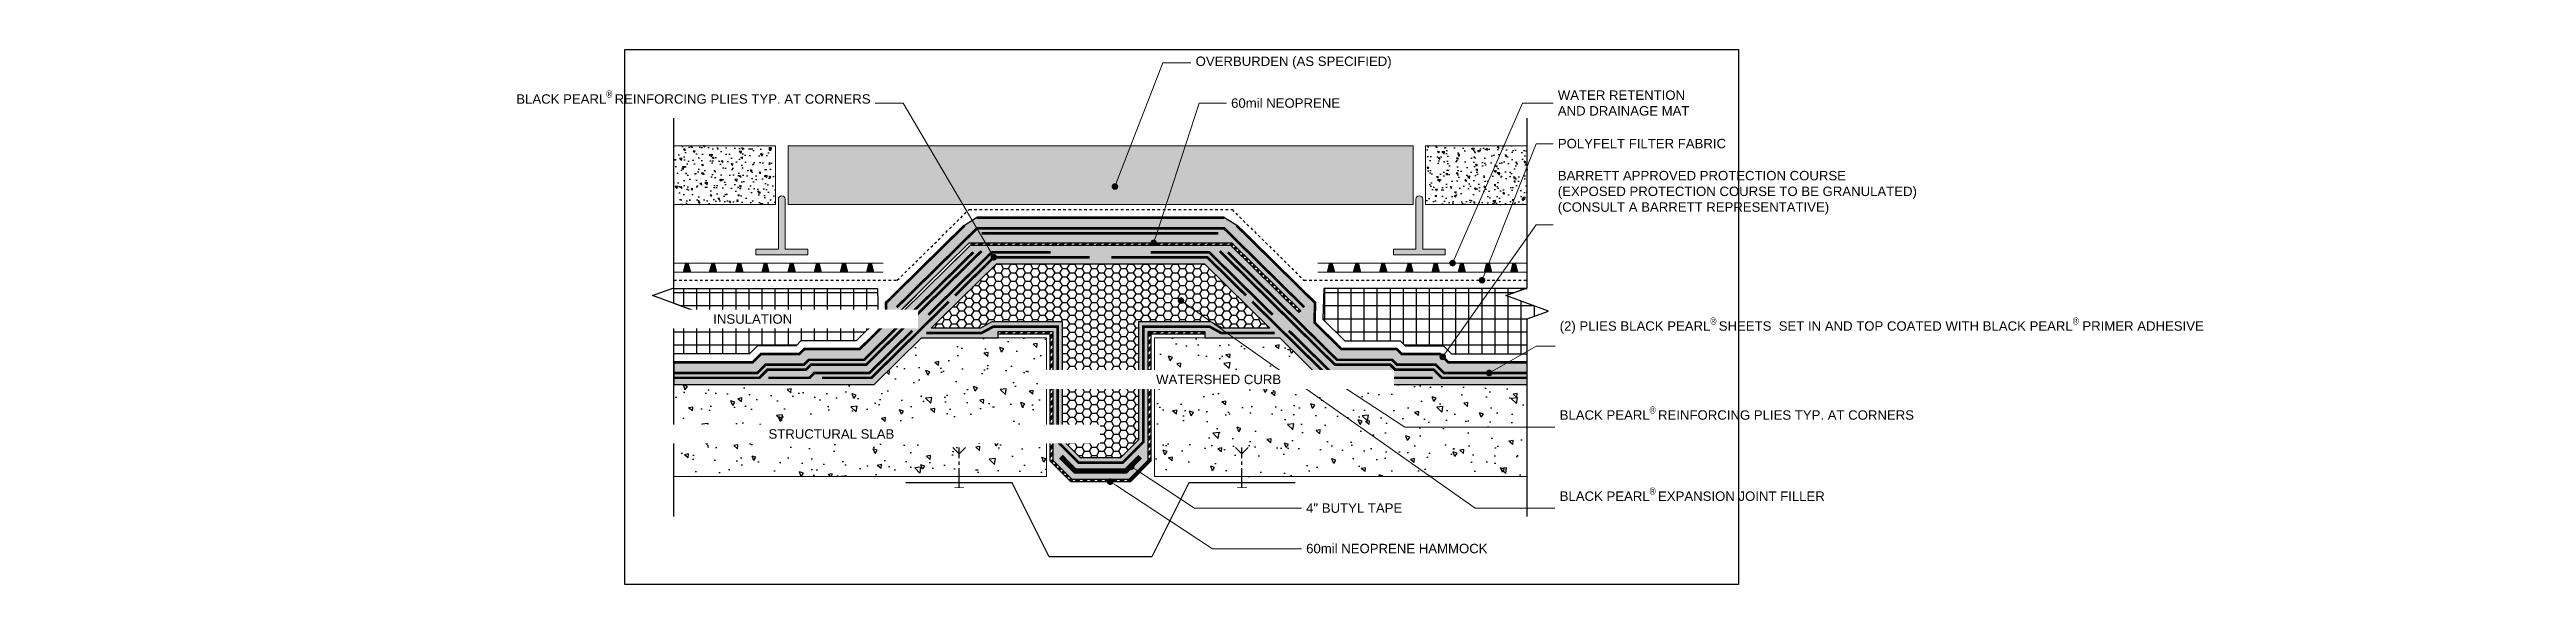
# Model space of a CAD drawing. Header units: inches. Extents: x 549.8 to 644.4, y 59.5 to 79.9.
import ezdxf
from ezdxf import colors
from ezdxf.entities.mleader import LeaderData, LeaderLine
from ezdxf.math import Vec2, Vec3

# ---------------------------------------------------------------- set-up
doc = ezdxf.new("R2010")
doc.units = ezdxf.units.IN
doc.header["$MEASUREMENT"] = 0
for name, pattern in [('CENTER2', [1.125, 0.75, -0.125, 0.125, -0.125]), ('Dash', [0.25, 0.125, -0.125]), ('Dashed - Dense', [0.8, 0.5, -0.3])]:
    doc.linetypes.add(name, pattern=pattern)
doc.layers.get('Defpoints').update_dxf_attribs({"color": 103})
for name, color, linetype in [('BP Butyl Tape', 42, 'Continuous'), ('BP Insulation Border', 8, 'Continuous'), ('BP Insulation Foam', 9, 'Continuous'), ('Neoprene membrane', 9, 'Continuous')]:
    doc.layers.add(name, color=color, linetype=linetype)
for name, color, linetype, lineweight in [('BP Drainage Mat', 191, 'Continuous', 0), ('BP Others', 190, 'Continuous', 0), ('BP Primer', 2, 'Continuous', 0), ('BP Text', 20, 'Continuous', 0), ('RAM Black Pearl Sheet', 165, 'Continuous', 0)]:
    doc.layers.add(name, color=color, linetype=linetype, lineweight=lineweight)
doc.layers.add('Protection Course', color=99, linetype='Dashed - Dense', lineweight=0, true_color=0x216123)
doc.styles.get("Standard").update_dxf_attribs({"font": 'ARIALN.TTF'})
pattern_1 = [(0, (-1577.9753, 16.66587), (0, 0.5), []), (90, (-1577.9753, 16.66587), (-0.5, 3e-17), [])]
pattern_2 = [(45, (0, 0), (0.28284271, 0), [0.4]), (45, (0.06, 0), (0.28284271, 0), [0.4]), (45, (0.12, 0), (0.28284271, 0), [0.4])]
pattern_3 = [(140, (-1577.9753, 16.6659), (0.1568803, 1.7931505), [0.1875, -2.0625]), (85, (-1577.9753, 16.6659), (-1.8804803, -0.3468783), [0.15, -1.65]), (190.45144, (-1577.9622, 16.8153), (-1.7236, 1.4462721), [0.1593505, -1.7528553]), (136.1842, (-1578.4753, 16.6659), (0.4137982, 2.6681033), [0.28125, -3.09375]), (186.63564, (-1578.4408, 16.8882), (-2.4352965, 2.336655), [0.239026, -2.6292844]), (81.18416, (-1578.4753, 16.666), (-2.4352965, 2.336655), [0.225, -2.475]), (111, (-1578.3503, 16.9159), (1.0065472, 1.4922676), [0.1875, -2.0625]), (56, (-1578.3503, 16.9159), (-1.8128751, 0.6082883), [0.15, -1.65]), (161.451445, (-1578.2664, 17.0402), (-0.8063279, 2.100556), [0.1593505, -1.7528553]), (127.5, (-1577.9753, 16.66587), (-0.83223463, 0.03039964), [0, -1.63, 0, -1.675, 0, -1.65625]), (97.5, (-1577.9753, 16.6659), (-0.98602928, 0.65767384), [0, -0.955, 0, -1.5925, 0, -0.63125]), (57.5, (-1577.9753, 16.1084), (0.05638718, 1.3345561), [0, -0.625, 0, -1.95, 0, -2.5875]), (47.5, (-1577.9753, 15.8584), (-0.25026246, 1.4579654), [0, -0.8125, 0, -1.295, 0, -1.8375])]
pattern_4 = [(140, (-1577.9753, 17.1251), (0.06275213, 0.71726018), [0.075, -0.825]), (85, (-1577.9753, 17.1251), (-0.75219213, -0.13875133), [0.06, -0.66]), (190.451444, (-1577.9701, 17.18486), (-0.68944, 0.57850885), [0.0637402, -0.7011421]), (136.1842, (-1578.1753, 17.1251), (0.16551928, 1.06724133), [0.1125, -1.2375]), (186.635635, (-1578.1615, 17.214), (-0.9741186, 0.93466195), [0.09561034, -1.05171376]), (81.184164, (-1578.1753, 17.1251), (-0.9741186, 0.93466195), [0.09, -0.99]), (111, (-1578.1253, 17.2251), (0.40261889, 0.59690705), [0.075, -0.825]), (56, (-1578.1253, 17.2251), (-0.72515005, 0.24331533), [0.06, -0.66]), (161.451445, (-1578.0918, 17.2748), (-0.32253115, 0.84022238), [0.0637402, -0.7011421]), (127.5, (-1577.97532, 17.1251), (-0.332893854, 0.012159855), [0, -0.652, 0, -0.67, 0, -0.6625]), (97.5, (-1577.97532, 17.1251), (-0.39441171, 0.26306954), [0, -0.382, 0, -0.637, 0, -0.2525]), (57.5, (-1577.97532, 16.9021), (0.022554872, 0.533822436), [0, -0.25, 0, -0.78, 0, -1.035]), (47.5, (-1577.9753, 16.8021), (-0.10010498, 0.58318617), [0, -0.325, 0, -0.518, 0, -0.735])]

# ---------------------------------------------------------------- blocks, each defined once
blk = doc.blocks.new('*U8')
at = {"layer": 'BP Drainage Mat'}
h = blk.add_hatch(color=256, dxfattribs=at)
h.dxf.hatch_style = 1
h.paths.add_polyline_path([(0.5, 0.343), (0.553, 0.343), (0.645, 0), (0.5, 0), (0.355, 0), (0.447, 0.343)])
at = {"layer": 'BP Drainage Mat', "linetype": 'Continuous'}
for points in [[(1, 0.343), (0, 0.343)], [(1, 0), (0, 0)]]:
    blk.add_lwpolyline(points, dxfattribs=at)
blk.add_lwpolyline([(0.5, 0.343), (0.553, 0.343), (0.645, 0), (0.5, 0), (0.355, 0), (0.447, 0.343)], close=True, dxfattribs=at)
blk = doc.blocks.new('*U9')
at = {"layer": 'BP Drainage Mat', "color": 0, "linetype": 'ByBlock', "lineweight": -2, "transparency": 16777216}
for p in [(573.649, 71.446), (574.649, 71.446), (575.649, 71.446), (576.649, 71.446), (577.649, 71.446), (578.649, 71.446), (579.649, 71.446), (580.649, 71.446)]:
    blk.add_blockref('*U8', p, dxfattribs=at)
blk = doc.blocks.new('*U10')
at = {"layer": 'BP Drainage Mat'}
h = blk.add_hatch(color=256, dxfattribs=at)
h.dxf.hatch_style = 1
h.paths.add_polyline_path([(0.5, 0.343), (0.553, 0.343), (0.645, 0), (0.5, 0), (0.355, 0), (0.447, 0.343)])
at = {"layer": 'BP Drainage Mat', "linetype": 'Continuous'}
for points in [[(1, 0.343), (0, 0.343)], [(1, 0), (0, 0)]]:
    blk.add_lwpolyline(points, dxfattribs=at)
blk.add_lwpolyline([(0.5, 0.343), (0.553, 0.343), (0.645, 0), (0.5, 0), (0.355, 0), (0.447, 0.343)], close=True, dxfattribs=at)
blk = doc.blocks.new('*U11')
at = {"layer": 'BP Drainage Mat', "color": 0, "linetype": 'ByBlock', "lineweight": -2, "transparency": 16777216}
for p in [(598.253, 71.446), (599.253, 71.446), (600.253, 71.446), (601.253, 71.446), (602.253, 71.446), (603.253, 71.446), (604.253, 71.446), (605.253, 71.446)]:
    blk.add_blockref('*U10', p, dxfattribs=at)
blk = doc.blocks.new('_Dot')
at = {"color": 0, "linetype": 'ByBlock', "lineweight": -2}
blk.add_line((-0.5, 0), (-1, 0), dxfattribs=at)
at = {"color": 0, "linetype": 'ByBlock', "const_width": 0.5}
blk.add_lwpolyline([(-0.25, 0, 1), (0.25, 0, 1)], format="xyb", close=True, dxfattribs=at)

msp = doc.modelspace()

# ---------------------------------------------------------------- hatches: boundary and pattern name
at = {"layer": 'BP Insulation Foam'}
h = msp.add_hatch(dxfattribs=at)
h.set_pattern_fill('HONEY', color=256, scale=1.5)
h.set_pattern_definition([(0, (-1577.97532, 112.66587), (0.28125, 0.162379763), [0.1875, -0.375]), (120, (-1577.97532, 112.66587), (-0.28125, 0.162379763), [0.1875, -0.375]), (60, (-1577.97532, 112.66587), (6e-17, 0.324759526), [-0.375, 0.1875])])
h.paths.add_polyline_path([(593.926, 71.761), (585.977, 71.761), (583.837, 69.654), (583.486, 69.309), (585.362, 69.309), (585.799, 69.546), (588.502, 69.546), (588.502, 65.041), (589.189, 64.353), (590.714, 64.353), (591.401, 65.041), (591.401, 69.546), (594.17, 69.546), (594.608, 69.309), (596.416, 69.309)])
h = msp.add_hatch(dxfattribs=at)
h.set_pattern_fill('NET', color=256, scale=4)
h.set_pattern_definition(pattern_1)
h.paths.add_polyline_path([(581.425, 70.821), (573.649, 70.821), (573.649, 70.249), (574.463, 69.952), (573.649, 69.656), (573.649, 68.317), (576.537, 68.317), (576.85, 68.629), (578.319, 68.629), (578.506, 68.817), (580.619, 68.817), (581.459, 69.643)])
h = msp.add_hatch(dxfattribs=at)
h.set_pattern_fill('NET', color=256, scale=4)
h.set_pattern_definition(pattern_1)
h.paths.add_polyline_path([(607.068, 69.952), (605.439, 70.545), (606.197, 70.821), (598.478, 70.821), (598.444, 69.643), (599.283, 68.817), (601.396, 68.817), (601.584, 68.629), (603.053, 68.629), (603.365, 68.317), (606.253, 68.317), (606.253, 69.656)])
at = {"layer": 'BP Others', "linetype": 'Continuous', "lineweight": -2}
h = msp.add_hatch(dxfattribs=at)
h.set_pattern_fill('AR-CONC', color=256, scale=0.1, angle=90, style=0)
h.set_pattern_definition(pattern_4)
h.paths.add_polyline_path([(573.649, 76.272), (577.534, 76.272), (577.534, 74.022), (573.649, 74.022)])
h = msp.add_hatch(dxfattribs=at)
h.set_pattern_fill('AR-CONC', color=256, scale=0.1, angle=90, style=0)
h.set_pattern_definition(pattern_4)
h.paths.add_polyline_path([(578.014, 74.022), (601.889, 74.022), (601.889, 76.272), (578.014, 76.272)])
h = msp.add_hatch(dxfattribs=at)
h.set_pattern_fill('AR-CONC', color=256, scale=0.1, angle=90, style=0)
h.set_pattern_definition(pattern_4)
h.paths.add_polyline_path([(606.253, 76.272), (602.369, 76.272), (602.369, 74.022), (606.253, 74.022)])
at = {"layer": 'BP Others'}
h = msp.add_hatch(color=256, dxfattribs=at)
h.dxf.hatch_style = 1
h.paths.add_polyline_path([(577.905, 74.224, 1), (577.643, 74.224), (577.643, 72.326), (576.783, 72.326), (576.783, 72.102), (578.765, 72.102), (578.765, 72.326), (577.905, 72.326)])
h = msp.add_hatch(color=256, dxfattribs=at)
h.dxf.hatch_style = 1
h.paths.add_polyline_path([(602.26, 74.224, 1), (601.998, 74.224), (601.998, 72.326), (601.138, 72.326), (601.138, 72.102), (603.12, 72.102), (603.12, 72.326), (602.26, 72.326)])
at = {"layer": 'BP Others', "linetype": 'Continuous', "lineweight": -2}
h = msp.add_hatch(dxfattribs=at)
h.set_pattern_fill('AR-CONC', color=256, scale=0.25, angle=90, style=0)
h.set_pattern_definition(pattern_3)
h.paths.add_polyline_path([(583.105, 68.934), (587.889, 68.934), (587.889, 63.636), (573.649, 63.636), (573.649, 67.156), (581.3, 67.156)])
h = msp.add_hatch(dxfattribs=at)
h.set_pattern_fill('AR-CONC', color=256, scale=0.25, angle=90, style=0)
h.set_pattern_definition(pattern_3)
h.paths.add_polyline_path([(596.797, 68.934), (592.013, 68.934), (592.013, 63.636), (606.253, 63.636), (606.253, 67.156), (598.603, 67.156)])
at = {"layer": 'BP Primer'}
h = msp.add_hatch(dxfattribs=at)
h.set_pattern_fill('WOOD6', color=6, scale=0.2, pattern_type=2)
h.set_pattern_definition([(216.8699, (-1577.89532, 76.865868), (0.5999999836, 0.40000002465), [0.1, -0.9]), (206.5651, (-1577.77532, 76.80587), (-0.1999998316, -0.200000262), [0.2236068, -0.2236068]), (198.4349, (-1577.77532, 76.70587), (-0.400000087, -0.1999996806), [0.1264912, -0.5059644])])
h.paths.add_polyline_path([(583.105, 68.934), (586.034, 68.934), (586.034, 69.171), (588.127, 69.171), (588.127, 64.267), (588.853, 63.541), (591.05, 63.541), (591.776, 64.267), (591.776, 69.171), (593.935, 69.171), (593.935, 68.934), (596.797, 68.934), (598.603, 67.156), (606.253, 67.156), (606.253, 68.004), (603.236, 68.004), (602.923, 68.317), (601.454, 68.317), (601.267, 68.504), (599.155, 68.504), (598.125, 69.519), (598.149, 70.27), (595.154, 73.219), (594.686, 73.522), (585.217, 73.522), (584.749, 73.219), (581.753, 70.27), (581.775, 69.516), (580.748, 68.504), (578.636, 68.504), (578.448, 68.317), (576.979, 68.317), (576.667, 68.004), (573.649, 68.004), (573.649, 67.156), (581.3, 67.156)])
h.paths.add_polyline_path([(582.301, 69.969), (584.933, 72.561), (594.97, 72.561), (597.601, 69.97), (597.527, 69.896), (594.927, 72.456), (584.976, 72.456), (582.376, 69.896)], flags=16)
h.paths.add_polyline_path([(583.486, 69.309), (585.977, 71.761), (593.926, 71.761), (596.416, 69.309), (594.608, 69.309), (594.17, 69.546), (591.401, 69.546), (591.401, 65.041), (590.714, 64.353), (589.189, 64.353), (588.502, 65.041), (588.502, 69.546), (585.799, 69.546), (585.362, 69.309)], flags=16)
at = {"layer": 'Neoprene membrane'}
h = msp.add_hatch(dxfattribs=at)
h.set_pattern_fill('GOST_GROUND', color=256, scale=0.02)
h.set_pattern_definition(pattern_2)
h.paths.add_polyline_path([(594.97, 72.561), (584.933, 72.561), (582.301, 69.969), (582.376, 69.896), (584.976, 72.456), (594.927, 72.456), (597.527, 69.896), (597.601, 69.97)])
h = msp.add_hatch(dxfattribs=at)
h.set_pattern_fill('GOST_GROUND', color=256, scale=0.02)
h.set_pattern_definition(pattern_2)
h.paths.add_polyline_path([(588.127, 69.171), (586.034, 69.171), (586.034, 69.071), (588.027, 69.071), (588.027, 64.225), (588.811, 63.441), (591.092, 63.441), (591.876, 64.225), (591.876, 69.071), (593.935, 69.071), (593.935, 69.171), (591.776, 69.171), (591.776, 64.267), (591.05, 63.541), (588.853, 63.541), (588.127, 64.267)])

# ---------------------------------------------------------------- linework, layer by layer
at = {"linetype": 'Continuous'}
for points in [[(573.649, 62.115), (573.649, 69.656), (574.463, 69.952), (572.835, 70.545), (573.649, 70.841), (573.649, 77.323)], [(606.253, 62.115), (606.253, 69.656), (607.068, 69.952), (605.439, 70.545), (606.253, 70.841), (606.253, 77.323)]]:
    msp.add_lwpolyline(points, dxfattribs=at)
at = {"linetype": 'Dash', "ltscale": 0.5}
msp.add_lwpolyline([(573.649, 71.133), (582.185, 71.133), (584.928, 73.834), (594.975, 73.834), (597.718, 71.133), (606.253, 71.133)], dxfattribs=at)
at = {"layer": 'BP Butyl Tape', "const_width": 0.2}
msp.add_lwpolyline([(591.463, 64.396), (590.921, 63.853), (588.982, 63.853), (588.439, 64.396)], dxfattribs=at)
at = {"layer": 'BP Drainage Mat'}
for p, q in [((573.649, 71.446), (580.649, 71.446)), ((598.253, 71.446), (605.253, 71.446))]:
    msp.add_line(p, q, dxfattribs=at)
at = {"layer": 'BP Insulation Border'}
for p, q in [((589.109, 64.161), (588.609, 64.661)), ((591.293, 64.661), (590.793, 64.161)), ((590.793, 64.161), (589.109, 64.161))]:
    msp.add_line(p, q, dxfattribs=at)
msp.add_lwpolyline([(583.837, 69.654), (585.977, 71.761), (593.926, 71.761), (596.416, 69.309), (594.608, 69.309), (594.17, 69.546), (591.401, 69.546), (591.401, 65.041), (590.714, 64.353), (589.189, 64.353), (588.502, 65.041), (588.502, 69.546), (585.799, 69.546), (585.362, 69.309), (583.486, 69.309), (585.977, 71.761), (593.926, 71.761), (593.926, 71.761)], dxfattribs=at)
for points in [[(573.649, 70.821), (581.425, 70.821), (581.459, 69.643), (580.619, 68.817), (578.506, 68.817), (578.319, 68.629), (576.85, 68.629), (576.537, 68.317), (573.649, 68.317), (573.649, 69.656), (574.463, 69.952), (573.649, 70.249)], [(606.253, 70.821), (598.478, 70.821), (598.444, 69.643), (599.283, 68.817), (601.396, 68.817), (601.584, 68.629), (603.053, 68.629), (603.365, 68.317), (606.253, 68.317), (606.253, 69.656), (607.068, 69.952), (605.439, 70.545), (606.197, 70.821)]]:
    msp.add_lwpolyline(points, close=True, dxfattribs=at)
at = {"layer": 'BP Others'}
for p, q in [((577.534, 76.272), (573.649, 76.272)), ((577.534, 74.022), (577.534, 76.272)), ((601.889, 74.022), (601.889, 76.272)), ((602.369, 74.022), (602.369, 76.272)), ((602.369, 76.272), (606.253, 76.272)), ((577.534, 74.022), (573.649, 74.022)), ((577.643, 74.224), (577.643, 72.326)), ((577.905, 72.326), (577.905, 74.224)), ((601.998, 72.326), (601.998, 74.224)), ((602.26, 74.224), (602.26, 72.326)), ((602.369, 74.022), (606.253, 74.022)), ((577.643, 72.326), (576.783, 72.326)), ((576.783, 72.326), (576.783, 72.102)), ((576.783, 72.102), (578.765, 72.102)), ((578.765, 72.326), (577.905, 72.326)), ((578.765, 72.102), (578.765, 72.326)), ((601.138, 72.102), (601.138, 72.326)), ((601.138, 72.326), (601.998, 72.326)), ((603.12, 72.102), (601.138, 72.102)), ((602.26, 72.326), (603.12, 72.326)), ((603.12, 72.326), (603.12, 72.102))]:
    msp.add_line(p, q, dxfattribs=at)
msp.add_lwpolyline([(578.014, 74.022), (601.889, 74.022), (601.889, 76.272), (578.014, 76.272)], close=True, dxfattribs=at)
for points in [[(573.649, 67.156), (581.3, 67.156), (583.105, 68.934), (587.889, 68.934), (587.889, 63.636), (573.649, 63.636)], [(606.253, 67.156), (598.603, 67.156), (596.797, 68.934), (592.013, 68.934), (592.013, 63.636), (606.253, 63.636)]]:
    msp.add_lwpolyline(points, dxfattribs=at)
for centre in [(577.774, 74.224), (602.129, 74.224)]:
    msp.add_arc(centre, 0.131, 0, 180, dxfattribs=at)
at = {"layer": 'BP Primer'}
msp.add_lwpolyline([(577.257, 67.719), (578.696, 67.719), (578.884, 67.906), (580.993, 67.906), (582.54, 69.43)], dxfattribs=at)
at = {"layer": 'Defpoints', "ltscale": 0.375}
for p, q in [((584.306, 64.746), (584.549, 64.504)), ((584.791, 64.746), (584.549, 64.504)), ((595.112, 64.746), (595.354, 64.504)), ((595.597, 64.746), (595.354, 64.504))]:
    msp.add_line(p, q, dxfattribs=at)
at = {"layer": 'Defpoints', "linetype": 'CENTER2'}
for p, q in [((584.549, 63.212), (584.549, 64.746)), ((595.354, 63.212), (595.354, 64.746))]:
    msp.add_line(p, q, dxfattribs=at)
at = {"layer": 'Defpoints'}
for points in [[(573.649, 67.156), (581.3, 67.156), (583.105, 68.934), (586.034, 68.934), (586.034, 69.171), (588.127, 69.171), (588.127, 64.267), (588.853, 63.541), (591.05, 63.541), (591.776, 64.267), (591.776, 69.171), (593.935, 69.171), (593.935, 68.934), (596.797, 68.934), (598.603, 67.156), (606.253, 67.156), (606.253, 68.004), (603.236, 68.004), (602.923, 68.317), (601.454, 68.317), (601.267, 68.504), (599.155, 68.504), (598.125, 69.519), (598.149, 70.27), (595.154, 73.219), (594.686, 73.522), (585.217, 73.522), (584.749, 73.219), (581.753, 70.27), (581.775, 69.516), (580.748, 68.504), (578.636, 68.504), (578.448, 68.317), (576.979, 68.317), (576.667, 68.004), (573.649, 68.004), (573.649, 67.156), (573.649, 67.156)], [(597.385, 63.396), (593.324, 63.396), (591.91, 60.568), (587.993, 60.568), (586.579, 63.396), (582.518, 63.396)]]:
    msp.add_lwpolyline(points, dxfattribs=at)
at = {"layer": 'Defpoints', "const_width": 0.0312}
for points in [[(584.736, 63.212), (584.361, 63.212)], [(595.167, 63.212), (595.542, 63.212)]]:
    msp.add_lwpolyline(points, dxfattribs=at)
at = {"layer": 'Neoprene membrane', "color": 18, "true_color": 0x000000}
for points in [[(582.301, 69.969), (584.933, 72.561), (594.97, 72.561), (597.601, 69.97), (597.527, 69.896), (594.927, 72.456), (584.976, 72.456), (582.376, 69.896), (582.301, 69.969)], [(586.034, 69.071), (586.034, 69.171), (588.127, 69.171), (588.127, 64.267), (588.853, 63.541), (591.05, 63.541), (591.776, 64.267), (591.776, 69.171), (593.935, 69.171), (593.935, 69.071), (591.876, 69.071), (591.876, 64.225), (591.092, 63.441), (588.811, 63.441), (588.027, 64.225), (588.027, 69.071), (586.034, 69.071)]]:
    msp.add_lwpolyline(points, dxfattribs=at)
at = {"layer": 'Protection Course', "linetype": 'Continuous', "ltscale": 0.2, "const_width": 0.1}
for points in [[(573.649, 68.004), (576.667, 68.004), (576.979, 68.317), (578.448, 68.317), (578.636, 68.504), (580.748, 68.504), (581.775, 69.516), (581.753, 70.27), (584.749, 73.219)], [(585.217, 73.522), (594.686, 73.522)], [(595.154, 73.219), (598.149, 70.27), (598.125, 69.519), (599.155, 68.504), (601.267, 68.504), (601.454, 68.317), (602.923, 68.317), (603.236, 68.004), (606.253, 68.004)]]:
    msp.add_lwpolyline(points, dxfattribs=at)
at = {"layer": 'RAM Black Pearl Sheet', "const_width": 0.1}
for points in [[(582.169, 70.103), (585.224, 73.111), (594.679, 73.111), (597.733, 70.104)], [(585.414, 72.923), (594.453, 72.923)], [(573.649, 67.406), (576.915, 67.406), (577.227, 67.719), (578.696, 67.719), (578.884, 67.906), (580.993, 67.906), (585.402, 72.248)], [(573.649, 67.594), (576.837, 67.594), (577.15, 67.906), (578.619, 67.906), (578.806, 68.094), (580.916, 68.094), (585.09, 72.204)], [(584.393, 70.553), (585.875, 72.011), (589.534, 72.011)], [(595.511, 70.551), (594.028, 72.011), (590.368, 72.011)], [(596.53, 69.811), (594.105, 72.199), (591.861, 72.199)], [(606.253, 67.406), (602.988, 67.406), (602.676, 67.719), (601.207, 67.719), (601.019, 67.906), (598.91, 67.906), (594.501, 72.248)], [(606.253, 67.594), (603.066, 67.594), (602.753, 67.906), (601.284, 67.906), (601.097, 68.094), (598.987, 68.094), (594.813, 72.204)], [(584.154, 70.317), (581.197, 67.406), (579.312, 67.406)], [(595.745, 70.32), (598.705, 67.406), (600.591, 67.406)], [(577.257, 67.406), (578.826, 67.406), (579.013, 67.594), (581.121, 67.594), (582.759, 69.207)], [(583.296, 69.121), (585.409, 69.121), (585.847, 69.359), (588.314, 69.359), (588.314, 64.963), (589.111, 64.166), (590.791, 64.166), (591.588, 64.963), (591.588, 69.359), (594.123, 69.359), (594.56, 69.121), (596.607, 69.121)], [(602.646, 67.406), (601.077, 67.406), (600.89, 67.594), (598.782, 67.594), (597.144, 69.207)]]:
    msp.add_lwpolyline(points, dxfattribs=at)

# ---------------------------------------------------------------- block references
at = {"layer": 'BP Drainage Mat'}
for name in ['*U9', '*U11']:
    msp.add_blockref(name, (0, 0), dxfattribs=at)

# ---------------------------------------------------------------- leaders
at = {"layer": 'BP Text'}
ml = msp.add_multileader_mtext('Standard', dxfattribs=at)
ml.set_content('{\\fArial|b0|i0|c0|p34;OVERBURDEN (AS SPECIFIED)}', color=256)
ml.set_leader_properties(color=256, lineweight=0)
ml.set_arrow_properties(name='DOT')
ml.build(insert=Vec2(0, 0))
ml.multileader.update_dxf_attribs({"text_left_attachment_type": 2, "text_right_attachment_type": 2, "dogleg_length": 0.36, "arrow_head_size": 0.25, "scale": 4})
ctx = ml.context
ctx.base_point, ctx.scale, ctx.char_height, ctx.arrow_head_size, ctx.landing_gap_size, ctx.plane_origin = Vec3(593.404, 79.44), 4, 0.36, 0.25, 0.18, Vec3(533.688, 80.57)
ctx.left_attachment, ctx.right_attachment = 2, 2
notes = []
notes.append((ctx, [(0, (1, 1, 0), (592.336, 79.44), (1, 0), 1.068, [(0, [(590.501, 74.711)], 0, [])])]))
ctx.mtext.insert, ctx.mtext.flow_direction = Vec3(593.584, 79.676), 5
ml = msp.add_multileader_mtext('Standard', dxfattribs=at)
ml.set_content('\\A1;{\\fArial|b0|i0|c0|p34;BLACK PEARL\\fArial Narrow|b0|i0|c0|p34;\\H0.75833x;\\S®^;\\fMS Shell Dlg 2|b0|i0|c0|p0;\\H0.87911x; \\fArial|b0|i0|c0|p34;\\H1.50002x;REINFORCING PLIES TYP. AT CORNERS}', color=256)
ml.set_leader_properties(color=256, lineweight=0)
ml.set_arrow_properties(name='DOT')
ml.build(insert=Vec2(0, 0))
ml.multileader.update_dxf_attribs({"text_left_attachment_type": 2, "text_right_attachment_type": 2, "dogleg_length": 0.36, "arrow_head_size": 0.25, "scale": 4})
ctx = ml.context
ctx.base_point, ctx.scale, ctx.char_height, ctx.arrow_head_size, ctx.landing_gap_size, ctx.plane_origin = Vec3(573.632, 77.893), 4, 0.36, 0.25, 0.18, Vec3(596.202, 89.156)
ctx.left_attachment, ctx.right_attachment, ctx.text_align_type = 2, 2, 2
notes.append((ctx, [(1, (1, 1, 0), (582.414, 77.893), (-1, 0), 1.068, [(0, [(585.875, 72.011)], 0, [])])]))
ctx.mtext.insert, ctx.mtext.width, ctx.mtext.alignment, ctx.mtext.flow_direction = Vec3(581.166, 78.383), 7.8423, 3, 5
ml = msp.add_multileader_mtext('Standard', dxfattribs=at)
ml.set_content('\\A1;{\\fArial|b0|i0|c0|p34;60mil NEOPRENE}', color=256)
ml.set_leader_properties(color=256, lineweight=0)
ml.set_arrow_properties(name='DOT')
ml.build(insert=Vec2(0, 0))
ml.multileader.update_dxf_attribs({"text_left_attachment_type": 2, "text_right_attachment_type": 2, "dogleg_length": 0.36, "arrow_head_size": 0.25, "scale": 4})
ctx = ml.context
ctx.base_point, ctx.scale, ctx.char_height, ctx.arrow_head_size, ctx.landing_gap_size, ctx.plane_origin = Vec3(594.759, 77.893), 4, 0.36, 0.25, 0.18, Vec3(556.304, 88.126)
ctx.left_attachment, ctx.right_attachment = 2, 2
notes.append((ctx, [(0, (1, 1, 0), (593.716, 77.893), (1, 0), 1.043, [(0, [(591.98, 72.561)], 0, [])])]))
ctx.mtext.insert, ctx.mtext.width, ctx.mtext.flow_direction = Vec3(594.939, 78.079), 10.05575, 5
ml = msp.add_multileader_mtext('Standard', dxfattribs=at)
ml.set_content('{\\fArial|b0|i0|c0|p34;WATER RETENTION \\PAND DRAINAGE MAT}', color=256)
ml.set_leader_properties(color=256, lineweight=0)
ml.set_arrow_properties(name='DOT')
ml.build(insert=Vec2(0, 0))
ml.multileader.update_dxf_attribs({"text_left_attachment_type": 2, "text_right_attachment_type": 2, "dogleg_length": 0.36, "arrow_head_size": 0.25, "scale": 4})
ctx = ml.context
ctx.base_point, ctx.scale, ctx.char_height, ctx.arrow_head_size, ctx.landing_gap_size, ctx.plane_origin = Vec3(607.242, 77.893), 4, 0.36, 0.25, 0.18, Vec3(591.096, 69.72)
ctx.left_attachment, ctx.right_attachment = 2, 2
notes.append((ctx, [(0, (1, 1, 0), (606.067, 77.893), (1, 0), 1.175, [(0, [(603.401, 71.789)], 0, [])])]))
ctx.mtext.insert, ctx.mtext.width, ctx.mtext.flow_direction = Vec3(607.422, 78.383), 8.06214, 5
ml = msp.add_multileader_mtext('Standard', dxfattribs=at)
ml.set_content('{\\fArial|b0|i0|c0|p34;POLYFELT FILTER FABRIC}', color=256)
ml.set_leader_properties(color=256, lineweight=0)
ml.set_arrow_properties(name='DOT')
ml.build(insert=Vec2(0, 0))
ml.multileader.update_dxf_attribs({"text_left_attachment_type": 2, "text_right_attachment_type": 2, "dogleg_length": 0.36, "arrow_head_size": 0.25, "scale": 4})
ctx = ml.context
ctx.base_point, ctx.scale, ctx.char_height, ctx.arrow_head_size, ctx.landing_gap_size, ctx.plane_origin = Vec3(607.242, 76.347), 4, 0.36, 0.25, 0.18, Vec3(592.707, 70.251)
ctx.left_attachment, ctx.right_attachment = 2, 2
notes.append((ctx, [(0, (1, 1, 0), (606.597, 76.347), (1, 0), 0.645, [(0, [(604.525, 71.133)], 0, [])])]))
ctx.mtext.insert, ctx.mtext.width, ctx.mtext.flow_direction = Vec3(607.422, 76.533), 9.25174, 5
ml = msp.add_multileader_mtext('Standard', dxfattribs=at)
ml.set_content('{\\fArial|b0|i0|c0|p34;BARRETT APPROVED PROTECTION COURSE\\P(EXPOSED PROTECTION COURSE TO BE GRANULATED)\\P(CONSULT A BARRETT REPRESENTATIVE)}', color=256)
ml.set_leader_properties(color=256, lineweight=0)
ml.set_arrow_properties(name='DOT')
ml.build(insert=Vec2(0, 0))
ml.multileader.update_dxf_attribs({"text_left_attachment_type": 2, "text_right_attachment_type": 2, "dogleg_length": 0.36, "arrow_head_size": 0.25, "scale": 4})
ctx = ml.context
ctx.base_point, ctx.scale, ctx.char_height, ctx.arrow_head_size, ctx.landing_gap_size, ctx.plane_origin = Vec3(607.242, 73.254), 4, 0.36, 0.25, 0.18, Vec3(544.529, 83.656)
ctx.left_attachment, ctx.right_attachment = 2, 2
notes.append((ctx, [(0, (1, 1, 0), (606.597, 73.254), (1, 0), 0.645, [(0, [(603.025, 68.206)], 0, [])])]))
ctx.mtext.insert, ctx.mtext.width, ctx.mtext.flow_direction = Vec3(607.422, 75.309), 7.28255, 5
ml = msp.add_multileader_mtext('Standard', dxfattribs=at)
ml.set_content('\\A1;{\\fArial|b0|i0|c0|p34;60mil NEOPRENE HAMMOCK}', color=256)
ml.set_leader_properties(color=256, lineweight=0)
ml.set_arrow_properties(name='DOT')
ml.build(insert=Vec2(0, 0))
ml.multileader.update_dxf_attribs({"text_left_attachment_type": 2, "text_right_attachment_type": 2, "dogleg_length": 0.36, "arrow_head_size": 0.25, "scale": 4})
ctx = ml.context
ctx.base_point, ctx.scale, ctx.char_height, ctx.arrow_head_size, ctx.landing_gap_size, ctx.plane_origin = Vec3(597.626, 60.882), 4, 0.36, 0.25, 0.18, Vec3(553.827, 66.795)
ctx.left_attachment, ctx.right_attachment = 2, 2
notes.append((ctx, [(0, (1, 1, 0), (594.224, 60.882), (1, 0), 3.402, [(0, [(590.32, 63.441)], 0, [])])]))
ctx.mtext.insert, ctx.mtext.width, ctx.mtext.flow_direction = Vec3(597.806, 61.068), 10.05575, 5
ml = msp.add_multileader_mtext('Standard', dxfattribs=at)
ml.set_content('\\A1;{\\fArial|b0|i0|c0|p34;4" BUTYL TAPE}', color=256)
ml.set_leader_properties(color=256, lineweight=0)
ml.set_arrow_properties(name='DOT')
ml.build(insert=Vec2(0, 0))
ml.multileader.update_dxf_attribs({"text_left_attachment_type": 2, "text_right_attachment_type": 2, "dogleg_length": 0.36, "arrow_head_size": 0.25, "scale": 4})
ctx = ml.context
ctx.base_point, ctx.scale, ctx.char_height, ctx.arrow_head_size, ctx.landing_gap_size, ctx.plane_origin = Vec3(597.626, 62.429), 4, 0.36, 0.25, 0.18, Vec3(594.44, 65.791)
ctx.left_attachment, ctx.right_attachment = 2, 2
notes.append((ctx, [(0, (1, 1, 0), (593.543, 62.429), (1, 0), 4.083, [(0, [(591.124, 64.014)], 0, [])])]))
ctx.mtext.insert, ctx.mtext.width, ctx.mtext.flow_direction = Vec3(597.806, 62.612), 10.05575, 5
for ctx, leaders in notes:
    for number, flags, end, landing, length, lines in leaders:
        leader = LeaderData()
        leader.index, (leader.has_last_leader_line, leader.has_dogleg_vector, leader.attachment_direction) = number, flags
        leader.last_leader_point, leader.dogleg_vector, leader.dogleg_length = Vec3(end), Vec3(landing), length
        for number, points, colour, breaks in lines:
            line = LeaderLine()
            line.index, line.vertices, line.color, line.breaks = number, Vec3.list(points), colors.encode_raw_color(colour), breaks
            leader.lines.append(line)
        ctx.leaders.append(leader)

# ---------------------------------------------------------------- next in the draw order: leaders
ml = msp.add_multileader_mtext('Standard', dxfattribs=at)
ml.set_content('\\A1;{\\fArial|b0|i0|c0|p34;INSULATION}', color=256)
ml.set_leader_properties(color=256, lineweight=0)
ml.set_arrow_properties(name='DOT')
ml.build(insert=Vec2(0, 0))
ml.multileader.update_dxf_attribs({"text_left_attachment_type": 2, "text_right_attachment_type": 2, "dogleg_length": 0.36, "arrow_head_size": 0.25, "scale": 4})
ctx = ml.context
ctx.base_point, ctx.scale, ctx.char_height, ctx.arrow_head_size, ctx.landing_gap_size, ctx.plane_origin = Vec3(575.019, 69.646), 4, 0.36, 0.25, 0.18, Vec3(576.953, 74.405)
ctx.left_attachment, ctx.right_attachment, ctx.text_align_type = 2, 2, 1
ctx.mtext.insert, ctx.mtext.width, ctx.mtext.defined_height, ctx.mtext.alignment, ctx.mtext.flow_direction = Vec3(576.663, 69.832), 3.06565, 0.468, 2, 5
ctx.mtext.has_bg_fill, ctx.mtext.bg_color, ctx.mtext.bg_scale_factor, ctx.mtext.bg_transparency, ctx.mtext.use_window_bg_color = 1, -1027028792, 1.5, 0, 1
ml = msp.add_multileader_mtext('Standard', dxfattribs=at)
ml.set_content('\\A1;{\\fArial|b0|i0|c0|p34;(2) PLIES BLACK PEARL\\fArial Narrow|b0|i0|c0|p34;\\H0.75833x;\\S®^;\\fMS Shell Dlg 2|b0|i0|c0|p0;\\H0.87911x; \\fArial|b0|i0|c0|p34;\\H1.50002x;SHEETS  SET IN AND TOP COATED WITH BLACK PEARL\\fArial Narrow|b0|i0|c0|p34;\\H0.75833x;\\S®^;\\fArial|b0|i0|c0|p34;\\H1.31869x; PRIMER ADHESIVE}', color=256)
ml.set_leader_properties(color=256, lineweight=0)
ml.set_arrow_properties(name='DOT')
ml.build(insert=Vec2(0, 0))
ml.multileader.update_dxf_attribs({"text_left_attachment_type": 2, "text_right_attachment_type": 2, "dogleg_length": 0.36, "arrow_head_size": 0.25, "scale": 4})
ctx = ml.context
ctx.base_point, ctx.scale, ctx.char_height, ctx.arrow_head_size, ctx.landing_gap_size, ctx.plane_origin = Vec3(607.313, 68.614), 4, 0.36, 0.25, 0.18, Vec3(529.683, 81.906)
ctx.left_attachment, ctx.right_attachment = 2, 2
notes = []
notes.append((ctx, [(0, (1, 1, 0), (606.597, 68.614), (1, 0), 0.717, [(0, [(604.799, 67.594)], 0, [])])]))
ctx.mtext.insert, ctx.mtext.width, ctx.mtext.flow_direction = Vec3(607.493, 69.713), 7.12372, 5
ctx.mtext.has_bg_fill, ctx.mtext.bg_color, ctx.mtext.bg_scale_factor, ctx.mtext.bg_transparency, ctx.mtext.use_window_bg_color = 1, -1073741824, 1.25, 0, 1
ml = msp.add_multileader_mtext('Standard', dxfattribs=at)
ml.set_content('\\A1;{\\fArial|b0|i0|c0|p34;STRUCTURAL SLAB}', color=256)
ml.set_leader_properties(color=256, lineweight=0)
ml.set_arrow_properties(name='DOT')
ml.build(insert=Vec2(0, 0))
ml.multileader.update_dxf_attribs({"text_left_attachment_type": 2, "text_right_attachment_type": 2, "dogleg_length": 0.36, "arrow_head_size": 0.25, "scale": 4})
ctx = ml.context
ctx.base_point, ctx.scale, ctx.char_height, ctx.arrow_head_size, ctx.landing_gap_size, ctx.plane_origin = Vec3(577.109, 65.257), 4, 0.36, 0.25, 0.18, Vec3(581.422, 70.015)
ctx.left_attachment, ctx.right_attachment, ctx.text_align_type = 2, 2, 1
ctx.mtext.insert, ctx.mtext.width, ctx.mtext.defined_height, ctx.mtext.alignment, ctx.mtext.flow_direction = Vec3(579.668, 65.443), 5.04012, 0.468, 2, 5
ctx.mtext.has_bg_fill, ctx.mtext.bg_color, ctx.mtext.bg_scale_factor, ctx.mtext.bg_transparency, ctx.mtext.use_window_bg_color = 1, -1027028792, 1.5, 0, 1
for ctx, leaders in notes:
    for number, flags, end, landing, length, lines in leaders:
        leader = LeaderData()
        leader.index, (leader.has_last_leader_line, leader.has_dogleg_vector, leader.attachment_direction) = number, flags
        leader.last_leader_point, leader.dogleg_vector, leader.dogleg_length = Vec3(end), Vec3(landing), length
        for number, points, colour, breaks in lines:
            line = LeaderLine()
            line.index, line.vertices, line.color, line.breaks = number, Vec3.list(points), colors.encode_raw_color(colour), breaks
            leader.lines.append(line)
        ctx.leaders.append(leader)

# ---------------------------------------------------------------- next in the draw order: linework, layer by layer
at = {"layer": 'RAM Black Pearl Sheet', "const_width": 0.1}
msp.add_lwpolyline([(583.373, 69.811), (585.798, 72.199), (588.042, 72.199)], dxfattribs=at)

# ---------------------------------------------------------------- next in the draw order: leaders
at = {"layer": 'BP Text'}
ml = msp.add_multileader_mtext('Standard', dxfattribs=at)
ml.set_content('\\A1;{\\fArial|b0|i0|c0|p34;BLACK PEARL\\fArial Narrow|b0|i0|c0|p34;\\H0.75833x;\\S®^;\\fMS Shell Dlg 2|b0|i0|c0|p0;\\H0.87911x; \\fArial|b0|i0|c0|p34;\\H1.50002x;EXPANSION JOINT FILLER}', color=256)
ml.set_leader_properties(color=256, lineweight=0)
ml.set_arrow_properties(name='DOT')
ml.build(insert=Vec2(0, 0))
ml.multileader.update_dxf_attribs({"text_left_attachment_type": 2, "text_right_attachment_type": 2, "dogleg_length": 0.36, "arrow_head_size": 0.25, "scale": 4})
ctx = ml.context
ctx.base_point, ctx.scale, ctx.char_height, ctx.arrow_head_size, ctx.landing_gap_size, ctx.plane_origin = Vec3(607.313, 62.429), 4, 0.36, 0.25, 0.18, Vec3(581.808, 93.161)
ctx.left_attachment, ctx.right_attachment = 2, 2
notes = []
notes.append((ctx, [(0, (1, 1, 0), (604.26, 62.429), (1, 0), 3.053, [(0, [(593.025, 70.355)], 0, [])])]))
ctx.mtext.insert, ctx.mtext.width, ctx.mtext.flow_direction = Vec3(607.493, 63.215), 6.29844, 5
ml = msp.add_multileader_mtext('Standard', dxfattribs=at)
ml.set_content('\\A1;{\\fArial|b0|i0|c0|p34;BLACK PEARL\\fArial Narrow|b0|i0|c0|p34;\\H0.75833x;\\S®^;\\fMS Shell Dlg 2|b0|i0|c0|p0;\\H0.87911x; \\fArial|b0|i0|c0|p34;\\H1.50002x;REINFORCING PLIES TYP. AT CORNERS}', color=256)
ml.set_leader_properties(color=256, lineweight=0)
ml.set_arrow_properties(name='DOT')
ml.build(insert=Vec2(0, 0))
ml.multileader.update_dxf_attribs({"text_left_attachment_type": 2, "text_right_attachment_type": 2, "dogleg_length": 0.36, "arrow_head_size": 0.25, "scale": 4})
ctx = ml.context
ctx.base_point, ctx.scale, ctx.char_height, ctx.arrow_head_size, ctx.landing_gap_size, ctx.plane_origin = Vec3(607.313, 65.522), 4, 0.36, 0.25, 0.18, Vec3(596.202, 70.318)
ctx.left_attachment, ctx.right_attachment = 2, 2
notes.append((ctx, [(0, (1, 1, 0), (601.581, 65.522), (1, 0), 5.732, [(0, [(598.705, 67.406)], 0, [])])]))
ctx.mtext.insert, ctx.mtext.width, ctx.mtext.flow_direction = Vec3(607.493, 66.314), 6.90054, 5
for ctx, leaders in notes:
    for number, flags, end, landing, length, lines in leaders:
        leader = LeaderData()
        leader.index, (leader.has_last_leader_line, leader.has_dogleg_vector, leader.attachment_direction) = number, flags
        leader.last_leader_point, leader.dogleg_vector, leader.dogleg_length = Vec3(end), Vec3(landing), length
        for number, points, colour, breaks in lines:
            line = LeaderLine()
            line.index, line.vertices, line.color, line.breaks = number, Vec3.list(points), colors.encode_raw_color(colour), breaks
            leader.lines.append(line)
        ctx.leaders.append(leader)

# ---------------------------------------------------------------- next in the draw order: leaders
ml = msp.add_multileader_mtext('Standard', dxfattribs=at)
ml.set_content('\\A1;{\\fArial|b0|i0|c0|p34;WATERSHED CURB}', color=256)
ml.set_leader_properties(color=256, lineweight=0)
ml.set_arrow_properties(name='DOT')
ml.build(insert=Vec2(0, 0))
ml.multileader.update_dxf_attribs({"text_left_attachment_type": 2, "text_right_attachment_type": 2, "dogleg_length": 0.36, "arrow_head_size": 0.25, "scale": 4})
ctx = ml.context
ctx.base_point, ctx.scale, ctx.char_height, ctx.arrow_head_size, ctx.landing_gap_size, ctx.plane_origin = Vec3(592.692, 67.037), 4, 0.36, 0.25, 0.18, Vec3(590.664, 72.099)
ctx.left_attachment, ctx.right_attachment, ctx.text_align_type = 2, 2, 1
ctx.mtext.insert, ctx.mtext.width, ctx.mtext.defined_height, ctx.mtext.alignment, ctx.mtext.flow_direction = Vec3(594.462, 67.526), 3.25984, 0.468, 2, 5
ctx.mtext.has_bg_fill, ctx.mtext.bg_color, ctx.mtext.bg_scale_factor, ctx.mtext.bg_transparency, ctx.mtext.use_window_bg_color = 1, -1027028792, 1.5, 0, 1

# ---------------------------------------------------------------- next in the draw order: linework, layer by layer
at = {"layer": 'Defpoints'}
msp.add_lwpolyline([(571.775, 79.943), (614.328, 79.943), (614.328, 59.517), (571.775, 59.517)], close=True, dxfattribs=at)

doc.saveas('drawing.dxf')
